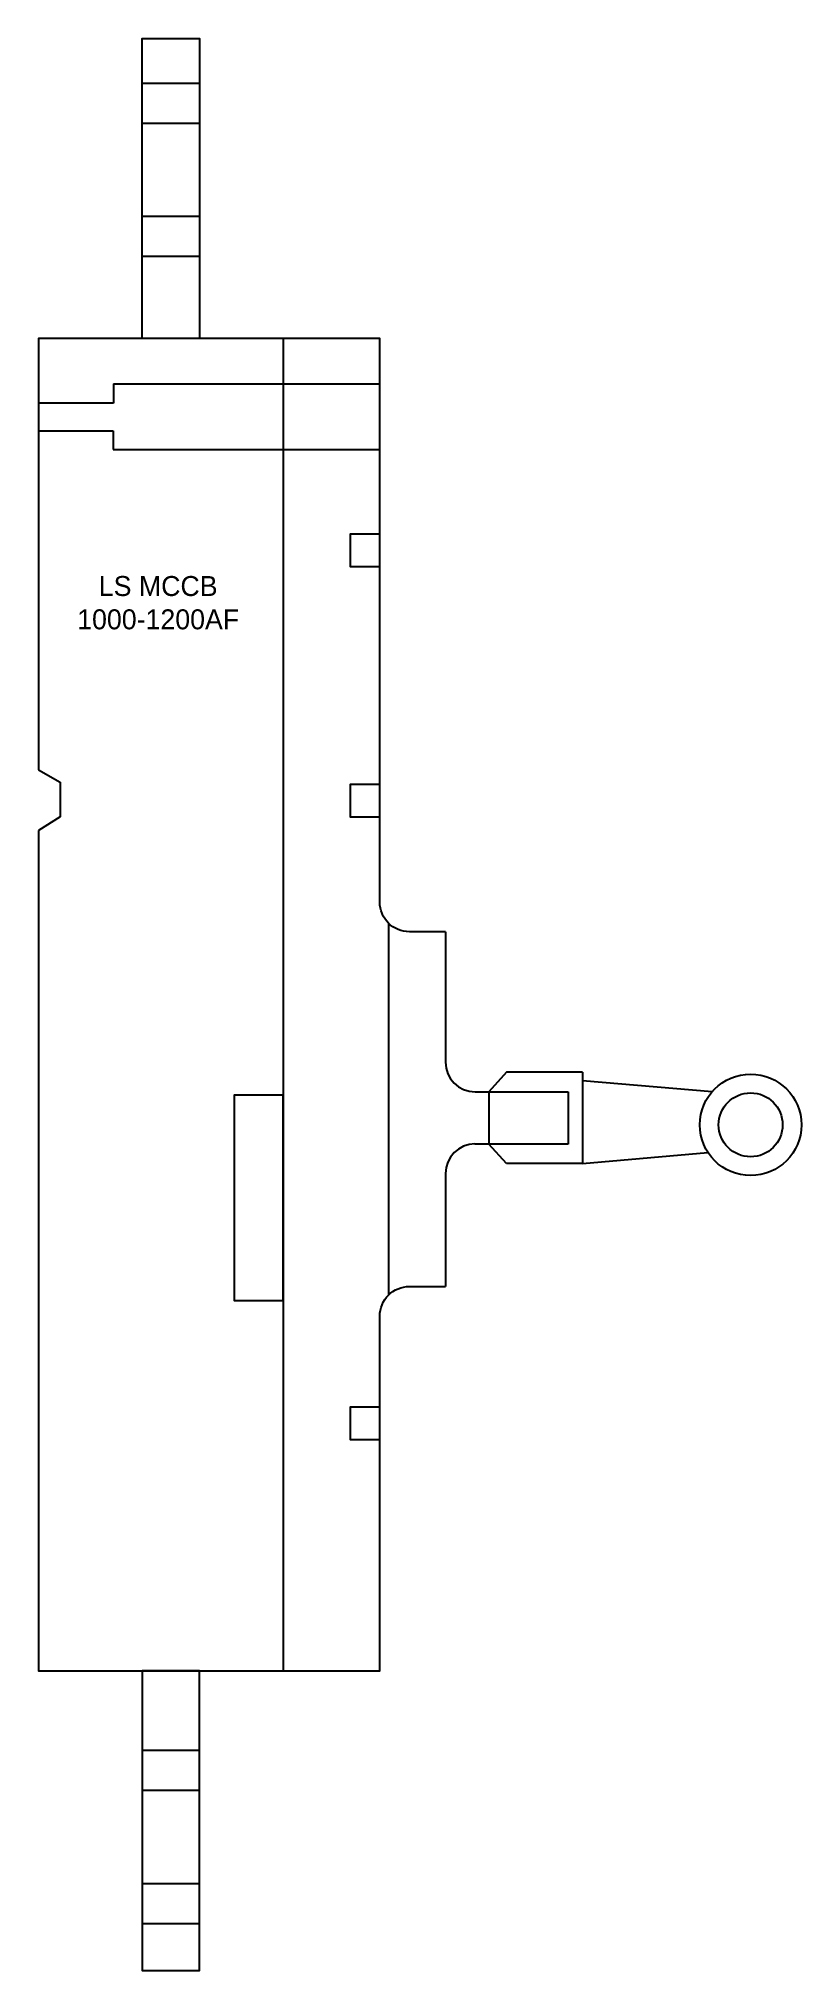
# Model space of a CAD drawing. Header units: millimetres. Extents: x 0 to 229, y 0 to 580.
import ezdxf

# ---------------------------------------------------------------- set-up
doc = ezdxf.new("R2010")
doc.units = ezdxf.units.MM

# ---------------------------------------------------------------- blocks, each defined once
blk = doc.blocks.new('HCC2 1000-1200AF')
at = {"color": 4}
for p, q in [((48.25, 76.54), (31.1, 76.54)), ((48.25, 64.54), (31.1, 64.54)), ((48.25, 36.54), (31.1, 36.54)), ((48.25, 24.54), (31.1, 24.54)), ((105, -175.55), (105, -287.3)), ((48.25, -424.01), (31.1, -424.01)), ((48.25, -436.01), (31.1, -436.01)), ((48.25, -464.01), (31.1, -464.01)), ((48.25, -476.01), (31.1, -476.01))]:
    blk.add_line(p, q, dxfattribs=at)
at = {"color": 7}
for p, q in [((73.38, 0), (73.38, -400.1)), ((22.51, -13.62), (22.51, -19.41)), ((22.51, -13.62), (102.43, -13.62)), ((22.51, -19.41), (0, -19.41)), ((0, -27.78), (22.39, -27.78)), ((22.39, -27.78), (22.39, -33.38)), ((22.39, -33.38), (102.43, -33.38)), ((0, -129.53), (6.5, -133.3)), ((6.5, -133.3), (6.5, -143.65)), ((6.5, -143.65), (0, -147.8)), ((122.15, -178.17), (122.15, -217.35)), ((140.49, -220.32), (135.14, -226.22)), ((163.25, -220.32), (140.49, -220.32)), ((163.25, -220.32), (163.25, -247.79)), ((163.25, -222.82), (202.26, -226.15)), ((131.02, -226.22), (158.95, -226.22)), ((135.14, -226.22), (135.14, -241.9)), ((158.95, -226.22), (158.95, -241.9)), ((158.95, -241.9), (131, -241.9)), ((140.49, -247.79), (135.14, -241.9)), ((163.25, -247.79), (140.49, -247.79)), ((163.25, -247.79), (200.96, -244.41)), ((122.13, -250.76), (122.13, -284.67))]:
    blk.add_line(p, q, dxfattribs=at)
at = {"color": 4}
for points in [[(48.25, 0), (31.1, 0), (31.1, 89.99), (48.25, 89.99)], [(48.25, -400.1), (31.1, -400.1), (31.1, -490.01), (48.25, -490.01)]]:
    blk.add_lwpolyline(points, close=True, dxfattribs=at)
at = {"color": 7}
for points in [[(122.15, -178.17), (111.3, -178.17, -0.414214), (102.43, -169.31), (102.43, 0), (0, 0), (0, -129.53)], [(0, -147.8), (0, -400.1), (102.43, -400.1), (102.43, -293.54, -0.414214), (111.3, -284.67), (122.13, -284.67)]]:
    blk.add_lwpolyline(points, format="xyb", dxfattribs=at)
for points in [[(102.43, -58.8), (93.53, -58.8), (93.53, -68.48), (102.43, -68.48)], [(102.43, -133.96), (93.53, -133.96), (93.53, -143.64), (102.43, -143.64)], [(73.38, -227.21), (58.69, -227.21), (58.69, -288.88), (73.38, -288.88)], [(102.43, -320.91), (93.53, -320.91), (93.53, -330.59), (102.43, -330.59)]]:
    blk.add_lwpolyline(points, close=True, dxfattribs=at)
for radius in [15.24, 9.6]:
    blk.add_circle((213.76, -236.14), radius, dxfattribs=at)
for centre, start, end in [((131.02, -217.35), 180, 270), ((131, -250.76), 90, 180)]:
    blk.add_arc(centre, 8.87, start, end, dxfattribs=at)
at = {"insert": (86.75, -71.36), "char_height": 6, "attachment_point": 3}
blk.add_mtext_dynamic_manual_height_columns('\\pxqc;{\\C1;LS MCCB\\P1000-1200AF}', width=101.7211, gutter_width=1, heights=[0], dxfattribs=at)

msp = doc.modelspace()

# ---------------------------------------------------------------- block references
msp.add_blockref('HCC2 1000-1200AF', (0, 490.01))

doc.saveas('drawing.dxf')
